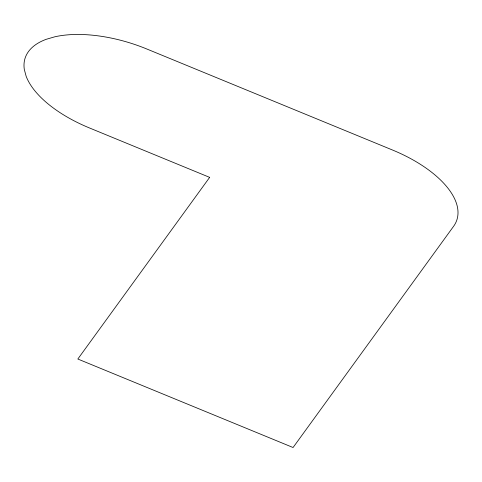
<?xml version="1.0" encoding="UTF-8"?>
<svg xmlns="http://www.w3.org/2000/svg" width="482" height="482" viewBox="0 0 482 482"><rect width="100%" height="100%" fill="white"/><g stroke="black" fill="none" stroke-linecap="round" stroke-linejoin="round"><path stroke-width="0.72" d="M209.652 177.376L77.837 359.018L293.068 447.519L453.538 226.389A97.852 46.989 18.1 0 0 392.517 150.023L146.793 48.989A97.852 46.989 18.1 0 0 54.803 36.801L46.254 39.295A97.852 46.989 18.1 0 0 24.323 69.522L26.149 76.289A97.852 46.989 18.1 0 0 89.483 127.965L209.652 177.376"/></g></svg>
